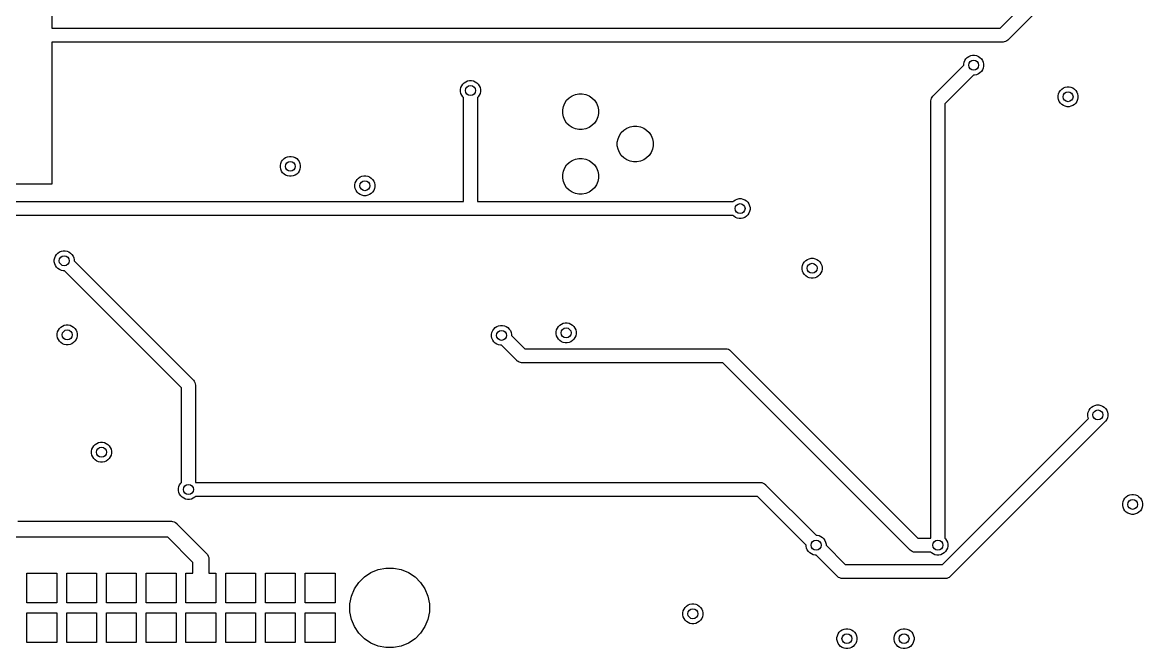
# Model space of a CAD drawing. Extents: x -1.3 to 94.4, y -81.8 to 12.8.
# Drawn here: x 38 to 94.4, y -81.8 to -50.3 of the extents above; entities that cross this region are included whole.
import ezdxf

# ---------------------------------------------------------------- set-up
doc = ezdxf.new("R2010")
doc.units = 0
doc.layers.add('BLACK', color=7, linetype='CONTINUOUS')

msp = doc.modelspace()

# ---------------------------------------------------------------- linework, layer by layer
at = {"layer": 'BLACK', "linetype": 'CONTINUOUS'}
for p, q in [((39.5, -43.4), (39.5, -50.55)), ((87.205, -50.55), (88.9, -48.855)), ((89.4853, -49.2596), (87.6097, -51.1353)), ((39.5, -50.55), (87.205, -50.55)), ((87.3328, -51.25), (39.5, -51.25)), ((39.5, -51.25), (39.5, -58.4)), ((87.35, -51.2517), (87.3328, -51.25)), ((87.3672, -51.25), (87.35, -51.2517)), ((87.4186, -51.2449), (87.3672, -51.25)), ((87.3672, -51.25), (87.3672, -51.25)), ((87.4846, -51.2249), (87.4186, -51.2449)), ((87.5454, -51.1924), (87.4846, -51.2249)), ((87.5987, -51.1487), (87.5454, -51.1924)), ((87.6097, -51.1353), (87.5987, -51.1487)), ((85.375, -52.3633), (85.3942, -52.2667)), ((85.375, -52.4175), (85.375, -52.3633)), ((85.3942, -52.2667), (85.4319, -52.1757)), ((85.4319, -52.1757), (85.4866, -52.0938)), ((85.4866, -52.0938), (85.5563, -52.0241)), ((85.5563, -52.0241), (85.6382, -51.9694)), ((85.6382, -51.9694), (85.7291, -51.9317)), ((85.7291, -51.9317), (85.8257, -51.9125)), ((85.8257, -51.9125), (85.9242, -51.9125)), ((85.9242, -51.9125), (86.0208, -51.9317)), ((86.0208, -51.9317), (86.1118, -51.9694)), ((86.1118, -51.9694), (86.1937, -52.0241)), ((86.1937, -52.0241), (86.2634, -52.0938)), ((86.2634, -52.0938), (86.3181, -52.1757)), ((86.3181, -52.1757), (86.3558, -52.2667)), ((86.3558, -52.2667), (86.375, -52.3633)), ((86.375, -52.3633), (86.375, -52.4618)), ((83.8397, -53.9529), (85.375, -52.4175)), ((85.87, -52.9125), (84.425, -54.3575)), ((85.9242, -52.9125), (85.87, -52.9125)), ((86.0208, -52.8933), (85.9242, -52.9125)), ((86.1118, -52.8556), (86.0208, -52.8933)), ((86.1937, -52.8009), (86.1118, -52.8556)), ((86.2634, -52.7312), (86.1937, -52.8009)), ((86.3181, -52.6493), (86.2634, -52.7312)), ((86.3558, -52.5584), (86.3181, -52.6493)), ((86.375, -52.4618), (86.3558, -52.5584)), ((60.0824, -53.5423), (60.1201, -53.4513)), ((60.1201, -53.4513), (60.1748, -53.3694)), ((60.1748, -53.3694), (60.2444, -53.2998)), ((60.2444, -53.2998), (60.3263, -53.2451)), ((60.3263, -53.2451), (60.4173, -53.2074)), ((60.4173, -53.2074), (60.5139, -53.1882)), ((60.5139, -53.1882), (60.6124, -53.1882)), ((60.6124, -53.1882), (60.709, -53.2074)), ((60.709, -53.2074), (60.8, -53.2451)), ((60.8, -53.2451), (60.8819, -53.2998)), ((60.8819, -53.2998), (60.9515, -53.3694)), ((60.9515, -53.3694), (61.0063, -53.4513)), ((61.0063, -53.4513), (61.044, -53.5423)), ((90.3882, -53.5569), (90.4792, -53.5192)), ((90.4792, -53.5192), (90.5758, -53.5)), ((90.5758, -53.5), (90.6742, -53.5)), ((90.6742, -53.5), (90.7708, -53.5192)), ((90.7708, -53.5192), (90.8618, -53.5569)), ((60.0632, -53.6389), (60.0824, -53.5423)), ((60.0632, -53.7374), (60.0632, -53.6389)), ((60.0824, -53.834), (60.0632, -53.7374)), ((60.1201, -53.925), (60.0824, -53.834)), ((60.1748, -54.0069), (60.1201, -53.925)), ((60.2132, -54.0453), (60.1748, -54.0069)), ((60.2132, -59.275), (60.2132, -54.0453)), ((60.9515, -54.0069), (60.9132, -54.0453)), ((60.9132, -54.0453), (60.9132, -59.275)), ((61.0063, -53.925), (60.9515, -54.0069)), ((61.044, -53.834), (61.0063, -53.925)), ((61.044, -53.5423), (61.0632, -53.6389)), ((61.0632, -53.7374), (61.044, -53.834)), ((61.0632, -53.6389), (61.0632, -53.7374)), ((65.4009, -54.1763), (65.5263, -54.0509)), ((65.5263, -54.0509), (65.6737, -53.9524)), ((65.6737, -53.9524), (65.8375, -53.8846)), ((65.8375, -53.8846), (66.0114, -53.85)), ((66.0114, -53.85), (66.1886, -53.85)), ((66.1886, -53.85), (66.3625, -53.8846)), ((66.3625, -53.8846), (66.5263, -53.9524)), ((66.5263, -53.9524), (66.6737, -54.0509)), ((66.6737, -54.0509), (66.7991, -54.1763)), ((83.7301, -54.1439), (83.7501, -54.0779)), ((83.7501, -54.0779), (83.7806, -54.0208)), ((83.7806, -54.0208), (83.7826, -54.0171)), ((83.7826, -54.0171), (83.8263, -53.9638)), ((83.8263, -53.9638), (83.8397, -53.9529)), ((90.125, -53.9508), (90.1442, -53.8542)), ((90.125, -54.0492), (90.125, -53.9508)), ((90.1442, -54.1458), (90.125, -54.0492)), ((90.1442, -53.8542), (90.1819, -53.7632)), ((90.1819, -53.7632), (90.2366, -53.6813)), ((90.2366, -53.6813), (90.3063, -53.6116)), ((90.3063, -53.6116), (90.3882, -53.5569)), ((90.8618, -53.5569), (90.9437, -53.6116)), ((90.9437, -53.6116), (91.0134, -53.6813)), ((91.0134, -53.6813), (91.0681, -53.7632)), ((91.0681, -53.7632), (91.1058, -53.8542)), ((91.1058, -53.8542), (91.125, -53.9508)), ((91.125, -54.0492), (91.1058, -54.1458)), ((91.125, -53.9508), (91.125, -54.0492)), ((65.2, -54.6614), (65.2346, -54.4875)), ((65.2, -54.8386), (65.2, -54.6614)), ((65.2346, -54.4875), (65.3024, -54.3237)), ((65.3024, -54.3237), (65.4009, -54.1763)), ((66.7991, -54.1763), (66.8976, -54.3237)), ((66.8976, -54.3237), (66.9654, -54.4875)), ((66.9654, -54.4875), (67, -54.6614)), ((67, -54.6614), (67, -54.8386)), ((83.7233, -54.2125), (83.7301, -54.1439)), ((83.725, -54.2297), (83.7233, -54.2125)), ((83.725, -76.1929), (83.725, -54.2297)), ((84.425, -54.3575), (84.425, -76.1929)), ((90.1819, -54.2368), (90.1442, -54.1458)), ((90.2366, -54.3187), (90.1819, -54.2368)), ((90.3063, -54.3884), (90.2366, -54.3187)), ((90.3882, -54.4431), (90.3063, -54.3884)), ((90.4792, -54.4808), (90.3882, -54.4431)), ((90.5758, -54.5), (90.4792, -54.4808)), ((90.6742, -54.5), (90.5758, -54.5)), ((90.7708, -54.4808), (90.6742, -54.5)), ((90.8618, -54.4431), (90.7708, -54.4808)), ((90.9437, -54.3884), (90.8618, -54.4431)), ((91.0134, -54.3187), (90.9437, -54.3884)), ((91.0681, -54.2368), (91.0134, -54.3187)), ((91.1058, -54.1458), (91.0681, -54.2368)), ((65.2346, -55.0125), (65.2, -54.8386)), ((65.3024, -55.1763), (65.2346, -55.0125)), ((65.4009, -55.3237), (65.3024, -55.1763)), ((66.8976, -55.1763), (66.7991, -55.3237)), ((66.9654, -55.0125), (66.8976, -55.1763)), ((67, -54.8386), (66.9654, -55.0125)), ((65.5263, -55.4491), (65.4009, -55.3237)), ((65.6737, -55.5476), (65.5263, -55.4491)), ((65.8375, -55.6154), (65.6737, -55.5476)), ((66.0114, -55.65), (65.8375, -55.6154)), ((66.1886, -55.65), (66.0114, -55.65)), ((66.3625, -55.6154), (66.1886, -55.65)), ((66.5263, -55.5476), (66.3625, -55.6154)), ((66.6737, -55.4491), (66.5263, -55.5476)), ((66.7991, -55.3237), (66.6737, -55.4491)), ((68.1509, -55.8013), (68.2763, -55.6759)), ((68.2763, -55.6759), (68.4237, -55.5774)), ((68.4237, -55.5774), (68.5875, -55.5096)), ((68.5875, -55.5096), (68.7614, -55.475)), ((68.7614, -55.475), (68.9386, -55.475)), ((68.9386, -55.475), (69.1125, -55.5096)), ((69.1125, -55.5096), (69.2763, -55.5774)), ((69.2763, -55.5774), (69.4237, -55.6759)), ((69.4237, -55.6759), (69.5491, -55.8013)), ((67.95, -56.2864), (67.9846, -56.1125)), ((67.95, -56.4636), (67.95, -56.2864)), ((67.9846, -56.1125), (68.0524, -55.9487)), ((68.0524, -55.9487), (68.1509, -55.8013)), ((69.5491, -55.8013), (69.6476, -55.9487)), ((69.6476, -55.9487), (69.7154, -56.1125)), ((69.7154, -56.1125), (69.75, -56.2864)), ((69.75, -56.2864), (69.75, -56.4636)), ((67.9846, -56.6375), (67.95, -56.4636)), ((68.0524, -56.8013), (67.9846, -56.6375)), ((68.1509, -56.9487), (68.0524, -56.8013)), ((69.6476, -56.8013), (69.5491, -56.9487)), ((69.7154, -56.6375), (69.6476, -56.8013)), ((69.75, -56.4636), (69.7154, -56.6375)), ((51, -57.4508), (51.0192, -57.3542)), ((51, -57.5492), (51, -57.4508)), ((51.0192, -57.3542), (51.0569, -57.2632)), ((51.0569, -57.2632), (51.1116, -57.1813)), ((51.1116, -57.1813), (51.1813, -57.1116)), ((51.1813, -57.1116), (51.2632, -57.0569)), ((51.2632, -57.0569), (51.3542, -57.0192)), ((51.3542, -57.0192), (51.4508, -57)), ((51.4508, -57), (51.5492, -57)), ((51.5492, -57), (51.6458, -57.0192)), ((51.6458, -57.0192), (51.7368, -57.0569)), ((51.7368, -57.0569), (51.8187, -57.1116)), ((51.8187, -57.1116), (51.8884, -57.1813)), ((51.8884, -57.1813), (51.9431, -57.2632)), ((51.9431, -57.2632), (51.9808, -57.3542)), ((51.9808, -57.3542), (52, -57.4508)), ((52, -57.4508), (52, -57.5492)), ((65.3024, -57.5737), (65.4009, -57.4263)), ((65.4009, -57.4263), (65.5263, -57.3009)), ((65.5263, -57.3009), (65.6737, -57.2024)), ((65.6737, -57.2024), (65.8375, -57.1346)), ((65.8375, -57.1346), (66.0114, -57.1)), ((66.0114, -57.1), (66.1886, -57.1)), ((66.1886, -57.1), (66.3625, -57.1346)), ((66.3625, -57.1346), (66.5263, -57.2024)), ((66.5263, -57.2024), (66.6737, -57.3009)), ((66.6737, -57.3009), (66.7991, -57.4263)), ((66.7991, -57.4263), (66.8976, -57.5737)), ((68.2763, -57.0741), (68.1509, -56.9487)), ((68.4237, -57.1726), (68.2763, -57.0741)), ((68.5875, -57.2404), (68.4237, -57.1726)), ((68.7614, -57.275), (68.5875, -57.2404)), ((68.9386, -57.275), (68.7614, -57.275)), ((69.1125, -57.2404), (68.9386, -57.275)), ((69.2763, -57.1726), (69.1125, -57.2404)), ((69.4237, -57.0741), (69.2763, -57.1726)), ((69.5491, -56.9487), (69.4237, -57.0741)), ((51.0192, -57.6458), (51, -57.5492)), ((51.0569, -57.7368), (51.0192, -57.6458)), ((51.1116, -57.8187), (51.0569, -57.7368)), ((51.1813, -57.8884), (51.1116, -57.8187)), ((51.2632, -57.9431), (51.1813, -57.8884)), ((51.3542, -57.9808), (51.2632, -57.9431)), ((51.4508, -58), (51.3542, -57.9808)), ((51.5492, -58), (51.4508, -58)), ((51.6458, -57.9808), (51.5492, -58)), ((51.7368, -57.9431), (51.6458, -57.9808)), ((51.8187, -57.8884), (51.7368, -57.9431)), ((51.8884, -57.8187), (51.8187, -57.8884)), ((51.9431, -57.7368), (51.8884, -57.8187)), ((51.9808, -57.6458), (51.9431, -57.7368)), ((52, -57.5492), (51.9808, -57.6458)), ((54.9313, -58.0866), (55.0132, -58.0319)), ((55.0132, -58.0319), (55.1042, -57.9942)), ((55.1042, -57.9942), (55.2008, -57.975)), ((55.2008, -57.975), (55.2992, -57.975)), ((55.2992, -57.975), (55.3958, -57.9942)), ((55.3958, -57.9942), (55.4868, -58.0319)), ((55.4868, -58.0319), (55.5687, -58.0866)), ((65.2, -57.9114), (65.2346, -57.7375)), ((65.2, -58.0886), (65.2, -57.9114)), ((65.2346, -57.7375), (65.3024, -57.5737)), ((66.8976, -57.5737), (66.9654, -57.7375)), ((66.9654, -57.7375), (67, -57.9114)), ((67, -57.9114), (67, -58.0886)), ((39.5, -58.4), (29.95, -58.4)), ((54.75, -58.4258), (54.7692, -58.3292)), ((54.75, -58.5242), (54.75, -58.4258)), ((54.7692, -58.6208), (54.75, -58.5242)), ((54.7692, -58.3292), (54.8069, -58.2382)), ((54.8069, -58.2382), (54.8616, -58.1563)), ((54.8616, -58.1563), (54.9313, -58.0866)), ((55.5687, -58.0866), (55.6384, -58.1563)), ((55.6384, -58.1563), (55.6931, -58.2382)), ((55.6931, -58.2382), (55.7308, -58.3292)), ((55.7308, -58.3292), (55.75, -58.4258)), ((55.75, -58.5242), (55.7308, -58.6208)), ((55.75, -58.4258), (55.75, -58.5242)), ((65.2346, -58.2625), (65.2, -58.0886)), ((65.3024, -58.4263), (65.2346, -58.2625)), ((65.4009, -58.5737), (65.3024, -58.4263)), ((65.5263, -58.6991), (65.4009, -58.5737)), ((66.7991, -58.5737), (66.6737, -58.6991)), ((66.8976, -58.4263), (66.7991, -58.5737)), ((66.9654, -58.2625), (66.8976, -58.4263)), ((67, -58.0886), (66.9654, -58.2625)), ((54.8069, -58.7118), (54.7692, -58.6208)), ((54.8616, -58.7937), (54.8069, -58.7118)), ((54.9313, -58.8634), (54.8616, -58.7937)), ((55.0132, -58.9181), (54.9313, -58.8634)), ((55.1042, -58.9558), (55.0132, -58.9181)), ((55.2008, -58.975), (55.1042, -58.9558)), ((55.2992, -58.975), (55.2008, -58.975)), ((55.3958, -58.9558), (55.2992, -58.975)), ((55.4868, -58.9181), (55.3958, -58.9558)), ((55.5687, -58.8634), (55.4868, -58.9181)), ((55.6384, -58.7937), (55.5687, -58.8634)), ((55.6931, -58.7118), (55.6384, -58.7937)), ((55.7308, -58.6208), (55.6931, -58.7118)), ((65.6737, -58.7976), (65.5263, -58.6991)), ((65.8375, -58.8654), (65.6737, -58.7976)), ((66.0114, -58.9), (65.8375, -58.8654)), ((66.1886, -58.9), (66.0114, -58.9)), ((66.3625, -58.8654), (66.1886, -58.9)), ((66.5263, -58.7976), (66.3625, -58.8654)), ((66.6737, -58.6991), (66.5263, -58.7976)), ((73.8882, -59.1819), (73.9792, -59.1442)), ((73.9792, -59.1442), (74.0758, -59.125)), ((74.0758, -59.125), (74.1742, -59.125)), ((74.1742, -59.125), (74.2708, -59.1442)), ((74.2708, -59.1442), (74.3618, -59.1819)), ((33.1071, -59.275), (60.2132, -59.275)), ((60.9132, -59.275), (73.7679, -59.275)), ((73.7679, -59.275), (73.8063, -59.2366)), ((73.8063, -59.2366), (73.8882, -59.1819)), ((74.3618, -59.1819), (74.4437, -59.2366)), ((74.4437, -59.2366), (74.5134, -59.3063)), ((74.5134, -59.3063), (74.5681, -59.3882)), ((74.5681, -59.3882), (74.6058, -59.4792)), ((74.6058, -59.4792), (74.625, -59.5758)), ((74.625, -59.6742), (74.6058, -59.7708)), ((74.625, -59.5758), (74.625, -59.6742)), ((60.546, -59.975), (33.1071, -59.975)), ((60.5632, -59.9767), (60.546, -59.975)), ((60.5804, -59.975), (60.5632, -59.9767)), ((73.7679, -59.975), (60.5804, -59.975)), ((73.8063, -60.0134), (73.7679, -59.975)), ((73.8882, -60.0681), (73.8063, -60.0134)), ((73.9792, -60.1058), (73.8882, -60.0681)), ((74.0758, -60.125), (73.9792, -60.1058)), ((74.1742, -60.125), (74.0758, -60.125)), ((74.2708, -60.1058), (74.1742, -60.125)), ((74.3618, -60.0681), (74.2708, -60.1058)), ((74.4437, -60.0134), (74.3618, -60.0681)), ((74.5134, -59.9437), (74.4437, -60.0134)), ((74.5681, -59.8618), (74.5134, -59.9437)), ((74.6058, -59.7708), (74.5681, -59.8618)), ((39.6819, -62.0132), (39.7366, -61.9313)), ((39.7366, -61.9313), (39.8063, -61.8616)), ((39.8063, -61.8616), (39.8882, -61.8069)), ((39.8882, -61.8069), (39.9792, -61.7692)), ((39.9792, -61.7692), (40.0758, -61.75)), ((40.0758, -61.75), (40.1742, -61.75)), ((40.1742, -61.75), (40.2708, -61.7692)), ((40.2708, -61.7692), (40.3618, -61.8069)), ((40.3618, -61.8069), (40.4437, -61.8616)), ((40.4437, -61.8616), (40.5134, -61.9313)), ((40.5134, -61.9313), (40.5681, -62.0132)), ((39.625, -62.2008), (39.6442, -62.1042)), ((39.625, -62.2992), (39.625, -62.2008)), ((39.6442, -62.3958), (39.625, -62.2992)), ((39.6442, -62.1042), (39.6819, -62.0132)), ((39.6819, -62.4868), (39.6442, -62.3958)), ((39.7366, -62.5687), (39.6819, -62.4868)), ((40.5681, -62.0132), (40.6058, -62.1042)), ((40.6058, -62.1042), (40.625, -62.2008)), ((40.625, -62.2008), (40.625, -62.255)), ((40.625, -62.255), (46.6103, -68.2404)), ((77.25, -62.5758), (77.2692, -62.4792)), ((77.2692, -62.4792), (77.3069, -62.3882)), ((77.3069, -62.3882), (77.3616, -62.3063)), ((77.3616, -62.3063), (77.4313, -62.2366)), ((77.4313, -62.2366), (77.5132, -62.1819)), ((77.5132, -62.1819), (77.6042, -62.1442)), ((77.6042, -62.1442), (77.7008, -62.125)), ((77.7008, -62.125), (77.7992, -62.125)), ((77.7992, -62.125), (77.8958, -62.1442)), ((77.8958, -62.1442), (77.9868, -62.1819)), ((77.9868, -62.1819), (78.0687, -62.2366)), ((78.0687, -62.2366), (78.1384, -62.3063)), ((78.1384, -62.3063), (78.1931, -62.3882)), ((78.1931, -62.3882), (78.2308, -62.4792)), ((78.2308, -62.4792), (78.25, -62.5758)), ((39.8063, -62.6384), (39.7366, -62.5687)), ((39.8882, -62.6931), (39.8063, -62.6384)), ((39.9792, -62.7308), (39.8882, -62.6931)), ((40.0758, -62.75), (39.9792, -62.7308)), ((40.13, -62.75), (40.0758, -62.75)), ((46.025, -68.645), (40.13, -62.75)), ((77.25, -62.6742), (77.25, -62.5758)), ((77.2692, -62.7708), (77.25, -62.6742)), ((77.3069, -62.8618), (77.2692, -62.7708)), ((77.3616, -62.9437), (77.3069, -62.8618)), ((77.4313, -63.0134), (77.3616, -62.9437)), ((77.5132, -63.0681), (77.4313, -63.0134)), ((77.6042, -63.1058), (77.5132, -63.0681)), ((77.7008, -63.125), (77.6042, -63.1058)), ((77.8958, -63.1058), (77.7992, -63.125)), ((77.9868, -63.0681), (77.8958, -63.1058)), ((78.0687, -63.0134), (77.9868, -63.0681)), ((78.1384, -62.9437), (78.0687, -63.0134)), ((78.1931, -62.8618), (78.1384, -62.9437)), ((78.2308, -62.7708), (78.1931, -62.8618)), ((78.25, -62.6742), (78.2308, -62.7708)), ((78.25, -62.5758), (78.25, -62.6742)), ((77.7992, -63.125), (77.7008, -63.125)), ((39.775, -65.9258), (39.7942, -65.8292)), ((39.775, -66.0242), (39.775, -65.9258)), ((39.7942, -65.8292), (39.8319, -65.7382)), ((39.8319, -65.7382), (39.8866, -65.6563)), ((39.8866, -65.6563), (39.9563, -65.5866)), ((39.9563, -65.5866), (40.0382, -65.5319)), ((40.0382, -65.5319), (40.1292, -65.4942)), ((40.1292, -65.4942), (40.2258, -65.475)), ((40.2258, -65.475), (40.3242, -65.475)), ((40.3242, -65.475), (40.4208, -65.4942)), ((40.4208, -65.4942), (40.5118, -65.5319)), ((40.5118, -65.5319), (40.5937, -65.5866)), ((40.5937, -65.5866), (40.6634, -65.6563)), ((40.6634, -65.6563), (40.7181, -65.7382)), ((40.7181, -65.7382), (40.7558, -65.8292)), ((40.7558, -65.8292), (40.775, -65.9258)), ((40.775, -65.9258), (40.775, -66.0242)), ((61.625, -65.9508), (61.6442, -65.8542)), ((61.6442, -65.8542), (61.6819, -65.7632)), ((61.6819, -65.7632), (61.7366, -65.6813)), ((61.7366, -65.6813), (61.8063, -65.6116)), ((61.8063, -65.6116), (61.8882, -65.5569)), ((61.8882, -65.5569), (61.9792, -65.5192)), ((61.9792, -65.5192), (62.0758, -65.5)), ((62.0758, -65.5), (62.1742, -65.5)), ((62.1742, -65.5), (62.2708, -65.5192)), ((62.2708, -65.5192), (62.3618, -65.5569)), ((62.3618, -65.5569), (62.4437, -65.6116)), ((62.4437, -65.6116), (62.5134, -65.6813)), ((62.5134, -65.6813), (62.5681, -65.7632)), ((62.5681, -65.7632), (62.6058, -65.8542)), ((62.6058, -65.8542), (62.625, -65.9508)), ((64.875, -65.8258), (64.8942, -65.7292)), ((64.875, -65.9242), (64.875, -65.8258)), ((64.8942, -66.0208), (64.875, -65.9242)), ((64.8942, -65.7292), (64.9319, -65.6382)), ((64.9319, -65.6382), (64.9866, -65.5563)), ((64.9866, -65.5563), (65.0563, -65.4866)), ((65.0563, -65.4866), (65.1382, -65.4319)), ((65.1382, -65.4319), (65.2292, -65.3942)), ((65.2292, -65.3942), (65.3258, -65.375)), ((65.3258, -65.375), (65.4242, -65.375)), ((65.4242, -65.375), (65.5208, -65.3942)), ((65.5208, -65.3942), (65.6118, -65.4319)), ((65.6118, -65.4319), (65.6937, -65.4866)), ((65.6937, -65.4866), (65.7634, -65.5563)), ((65.7634, -65.5563), (65.8181, -65.6382)), ((65.8181, -65.6382), (65.8558, -65.7292)), ((65.8558, -65.7292), (65.875, -65.8258)), ((65.875, -65.9242), (65.8558, -66.0208)), ((65.875, -65.8258), (65.875, -65.9242)), ((39.7942, -66.1208), (39.775, -66.0242)), ((39.8319, -66.2118), (39.7942, -66.1208)), ((39.8866, -66.2937), (39.8319, -66.2118)), ((39.9563, -66.3634), (39.8866, -66.2937)), ((40.0382, -66.4181), (39.9563, -66.3634)), ((40.1292, -66.4558), (40.0382, -66.4181)), ((40.2258, -66.475), (40.1292, -66.4558)), ((40.3242, -66.475), (40.2258, -66.475)), ((40.4208, -66.4558), (40.3242, -66.475)), ((40.5118, -66.4181), (40.4208, -66.4558)), ((40.5937, -66.3634), (40.5118, -66.4181)), ((40.6634, -66.2937), (40.5937, -66.3634)), ((40.7181, -66.2118), (40.6634, -66.2937)), ((40.7558, -66.1208), (40.7181, -66.2118)), ((40.775, -66.0242), (40.7558, -66.1208)), ((61.625, -66.0492), (61.625, -65.9508)), ((61.6442, -66.1458), (61.625, -66.0492)), ((61.6819, -66.2368), (61.6442, -66.1458)), ((61.7366, -66.3187), (61.6819, -66.2368)), ((61.8063, -66.3884), (61.7366, -66.3187)), ((61.8882, -66.4431), (61.8063, -66.3884)), ((61.9792, -66.4808), (61.8882, -66.4431)), ((62.0758, -66.5), (61.9792, -66.4808)), ((62.625, -65.9508), (62.625, -66.005)), ((62.625, -66.005), (63.295, -66.675)), ((64.9319, -66.1118), (64.8942, -66.0208)), ((64.9866, -66.1937), (64.9319, -66.1118)), ((65.0563, -66.2634), (64.9866, -66.1937)), ((65.1382, -66.3181), (65.0563, -66.2634)), ((65.2292, -66.3558), (65.1382, -66.3181)), ((65.3258, -66.375), (65.2292, -66.3558)), ((65.4242, -66.375), (65.3258, -66.375)), ((65.5208, -66.3558), (65.4242, -66.375)), ((65.6118, -66.3181), (65.5208, -66.3558)), ((65.6937, -66.2634), (65.6118, -66.3181)), ((65.7634, -66.1937), (65.6937, -66.2634)), ((65.8181, -66.1118), (65.7634, -66.1937)), ((65.8558, -66.0208), (65.8181, -66.1118)), ((62.13, -66.5), (62.0758, -66.5)), ((62.8904, -67.2603), (62.13, -66.5)), ((63.295, -66.675), (73.3828, -66.675)), ((73.3828, -66.675), (73.4, -66.6733)), ((73.4, -66.6733), (73.4172, -66.675)), ((73.4172, -66.675), (73.4172, -66.675)), ((73.4172, -66.675), (73.4686, -66.6801)), ((73.4686, -66.6801), (73.5346, -66.7001)), ((73.5346, -66.7001), (73.5954, -66.7326)), ((73.5954, -66.7326), (73.6487, -66.7763)), ((73.6487, -66.7763), (73.6597, -66.7897)), ((73.6597, -66.7897), (83.07, -76.2)), ((62.9013, -67.2737), (62.8904, -67.2603)), ((62.9546, -67.3174), (62.9013, -67.2737)), ((63.0154, -67.3499), (62.9546, -67.3174)), ((63.0814, -67.3699), (63.0154, -67.3499)), ((63.1328, -67.375), (63.0814, -67.3699)), ((63.15, -67.3767), (63.1328, -67.375)), ((63.1328, -67.375), (63.1328, -67.375)), ((63.1672, -67.375), (63.15, -67.3767)), ((73.255, -67.375), (63.1672, -67.375)), ((82.6654, -76.7853), (73.255, -67.375)), ((46.025, -73.3929), (46.025, -68.645)), ((46.6103, -68.2404), (46.6237, -68.2513)), ((46.6237, -68.2513), (46.6674, -68.3046)), ((46.6674, -68.3046), (46.6999, -68.3654)), ((46.6999, -68.3654), (46.7199, -68.4314)), ((46.7199, -68.4314), (46.7267, -68.5)), ((46.7267, -68.5), (46.725, -68.5172)), ((46.725, -68.5172), (46.725, -73.3929)), ((91.625, -69.9508), (91.6442, -69.8542)), ((91.6442, -69.8542), (91.6819, -69.7632)), ((91.6819, -69.7632), (91.7366, -69.6813)), ((91.7366, -69.6813), (91.8063, -69.6116)), ((91.8063, -69.6116), (91.8882, -69.5569)), ((91.8882, -69.5569), (91.9792, -69.5192)), ((91.9792, -69.5192), (92.0758, -69.5)), ((92.0758, -69.5), (92.1742, -69.5)), ((92.1742, -69.5), (92.2708, -69.5192)), ((92.2708, -69.5192), (92.3618, -69.5569)), ((92.3618, -69.5569), (92.4437, -69.6116)), ((92.4437, -69.6116), (92.5134, -69.6813)), ((92.5134, -69.6813), (92.5681, -69.7632)), ((92.5681, -69.7632), (92.6058, -69.8542)), ((92.6058, -69.8542), (92.625, -69.9508)), ((84.307, -77.525), (91.6565, -70.1755)), ((91.625, -70.0492), (91.625, -69.9508)), ((91.6442, -70.1458), (91.625, -70.0492)), ((91.6565, -70.1755), (91.6442, -70.1458)), ((92.4019, -70.4163), (92.3737, -70.4507)), ((92.4437, -70.3884), (92.4019, -70.4163)), ((92.5134, -70.3187), (92.4437, -70.3884)), ((92.5681, -70.2368), (92.5134, -70.3187)), ((92.6058, -70.1458), (92.5681, -70.2368)), ((92.625, -70.0492), (92.6058, -70.1458)), ((92.625, -69.9508), (92.625, -70.0492)), ((92.3603, -70.4617), (84.7117, -78.1103)), ((92.3737, -70.4507), (92.3603, -70.4617)), ((41.5569, -71.6382), (41.6116, -71.5563)), ((41.6116, -71.5563), (41.6813, -71.4866)), ((41.6813, -71.4866), (41.7632, -71.4319)), ((41.7632, -71.4319), (41.8542, -71.3942)), ((41.8542, -71.3942), (41.9508, -71.375)), ((41.9508, -71.375), (42.0492, -71.375)), ((42.0492, -71.375), (42.1458, -71.3942)), ((42.1458, -71.3942), (42.2368, -71.4319)), ((42.2368, -71.4319), (42.3187, -71.4866)), ((42.3187, -71.4866), (42.3884, -71.5563)), ((42.3884, -71.5563), (42.4431, -71.6382)), ((41.5, -71.8258), (41.5192, -71.7292)), ((41.5, -71.9242), (41.5, -71.8258)), ((41.5192, -72.0208), (41.5, -71.9242)), ((41.5192, -71.7292), (41.5569, -71.6382)), ((41.5569, -72.1118), (41.5192, -72.0208)), ((41.6116, -72.1937), (41.5569, -72.1118)), ((42.4431, -72.1118), (42.3884, -72.1937)), ((42.4431, -71.6382), (42.4808, -71.7292)), ((42.4808, -72.0208), (42.4431, -72.1118)), ((42.4808, -71.7292), (42.5, -71.8258)), ((42.5, -71.9242), (42.4808, -72.0208)), ((42.5, -71.8258), (42.5, -71.9242)), ((41.6813, -72.2634), (41.6116, -72.1937)), ((41.7632, -72.3181), (41.6813, -72.2634)), ((41.8542, -72.3558), (41.7632, -72.3181)), ((41.9508, -72.375), (41.8542, -72.3558)), ((42.0492, -72.375), (41.9508, -72.375)), ((42.1458, -72.3558), (42.0492, -72.375)), ((42.2368, -72.3181), (42.1458, -72.3558)), ((42.3187, -72.2634), (42.2368, -72.3181)), ((42.3884, -72.1937), (42.3187, -72.2634)), ((45.875, -73.7008), (45.8942, -73.6042)), ((45.875, -73.7992), (45.875, -73.7008)), ((45.8942, -73.8958), (45.875, -73.7992)), ((45.8942, -73.6042), (45.9319, -73.5132)), ((45.9319, -73.5132), (45.9866, -73.4313)), ((45.9866, -73.4313), (46.025, -73.3929)), ((46.725, -73.3929), (46.7321, -73.4)), ((46.7321, -73.4), (75.1328, -73.4)), ((75.1328, -73.4), (75.15, -73.3983)), ((75.15, -73.3983), (75.1672, -73.4)), ((75.1672, -73.4), (75.1672, -73.4)), ((75.1672, -73.4), (75.2186, -73.4051)), ((75.2186, -73.4051), (75.2846, -73.4251)), ((75.2846, -73.4251), (75.3454, -73.4576)), ((75.3454, -73.4576), (75.3987, -73.5013)), ((75.3987, -73.5013), (75.4097, -73.5147)), ((75.4097, -73.5147), (77.945, -76.05)), ((45.9319, -73.9868), (45.8942, -73.8958)), ((45.9866, -74.0687), (45.9319, -73.9868)), ((46.0563, -74.1384), (45.9866, -74.0687)), ((46.1382, -74.1931), (46.0563, -74.1384)), ((46.2292, -74.2308), (46.1382, -74.1931)), ((46.3258, -74.25), (46.2292, -74.2308)), ((46.4242, -74.25), (46.3258, -74.25)), ((46.5208, -74.2308), (46.4242, -74.25)), ((46.6118, -74.1931), (46.5208, -74.2308)), ((46.6937, -74.1384), (46.6118, -74.1931)), ((46.7321, -74.1), (46.6937, -74.1384)), ((75.005, -74.1), (46.7321, -74.1)), ((77.45, -76.545), (75.005, -74.1)), ((93.375, -74.4508), (93.3942, -74.3542)), ((93.3942, -74.3542), (93.4319, -74.2632)), ((93.4319, -74.2632), (93.4866, -74.1813)), ((93.4866, -74.1813), (93.5563, -74.1116)), ((93.5563, -74.1116), (93.6382, -74.0569)), ((93.6382, -74.0569), (93.7292, -74.0192)), ((93.7292, -74.0192), (93.8258, -74)), ((93.8258, -74), (93.9242, -74)), ((93.9242, -74), (94.0208, -74.0192)), ((94.0208, -74.0192), (94.1118, -74.0569)), ((94.1118, -74.0569), (94.1937, -74.1116)), ((94.1937, -74.1116), (94.2634, -74.1813)), ((94.2634, -74.1813), (94.3181, -74.2632)), ((94.3181, -74.2632), (94.3558, -74.3542)), ((94.3558, -74.3542), (94.375, -74.4508)), ((93.375, -74.5492), (93.375, -74.4508)), ((93.3942, -74.6458), (93.375, -74.5492)), ((93.4319, -74.7368), (93.3942, -74.6458)), ((93.4866, -74.8187), (93.4319, -74.7368)), ((93.5563, -74.8884), (93.4866, -74.8187)), ((93.6382, -74.9431), (93.5563, -74.8884)), ((93.7292, -74.9808), (93.6382, -74.9431)), ((94.1118, -74.9431), (94.0208, -74.9808)), ((94.1937, -74.8884), (94.1118, -74.9431)), ((94.2634, -74.8187), (94.1937, -74.8884)), ((94.3181, -74.7368), (94.2634, -74.8187)), ((94.3558, -74.6458), (94.3181, -74.7368)), ((94.375, -74.5492), (94.3558, -74.6458)), ((94.375, -74.4508), (94.375, -74.5492)), ((37.7907, -75.35), (45.4804, -75.35)), ((45.4804, -75.35), (45.5, -75.3481)), ((45.5, -75.3481), (45.5196, -75.35)), ((45.5196, -75.35), (45.5196, -75.35)), ((45.5196, -75.35), (45.5784, -75.3558)), ((45.5784, -75.3558), (45.6538, -75.3787)), ((45.6538, -75.3787), (45.7233, -75.4158)), ((45.7233, -75.4158), (45.7842, -75.4658)), ((45.7842, -75.4658), (45.7967, -75.4811)), ((45.7967, -75.4811), (47.2689, -76.9533)), ((93.8258, -75), (93.7292, -74.9808)), ((93.9242, -75), (93.8258, -75)), ((94.0208, -74.9808), (93.9242, -75)), ((77.945, -76.05), (77.9992, -76.05)), ((77.9992, -76.05), (78.0958, -76.0692)), ((78.0958, -76.0692), (78.1868, -76.1069)), ((45.3343, -76.15), (37.6446, -76.15)), ((46.6, -77.4157), (45.3343, -76.15)), ((77.45, -76.5992), (77.45, -76.545)), ((77.4692, -76.6958), (77.45, -76.5992)), ((78.1868, -76.1069), (78.2687, -76.1616)), ((78.2687, -76.1616), (78.3384, -76.2313)), ((78.3384, -76.2313), (78.3931, -76.3132)), ((78.3931, -76.3132), (78.4308, -76.4042)), ((78.4308, -76.4042), (78.45, -76.5008)), ((78.45, -76.5008), (78.45, -76.555)), ((78.45, -76.555), (79.42, -77.525)), ((83.07, -76.2), (83.7179, -76.2)), ((83.7179, -76.2), (83.725, -76.1929)), ((84.425, -76.1929), (84.4634, -76.2313)), ((84.4634, -76.2313), (84.5181, -76.3132)), ((84.5181, -76.3132), (84.5558, -76.4042)), ((84.5558, -76.4042), (84.575, -76.5008)), ((84.575, -76.5992), (84.5558, -76.6958)), ((84.575, -76.5008), (84.575, -76.5992)), ((47.2689, -76.9533), (47.2842, -76.9658)), ((47.2842, -76.9658), (47.3342, -77.0267)), ((47.3342, -77.0267), (47.3713, -77.0962)), ((47.3713, -77.0962), (47.3942, -77.1716)), ((47.3942, -77.1716), (47.4, -77.2304)), ((77.5069, -76.7868), (77.4692, -76.6958)), ((77.5616, -76.8687), (77.5069, -76.7868)), ((77.6313, -76.9384), (77.5616, -76.8687)), ((77.7132, -76.9931), (77.6313, -76.9384)), ((77.8042, -77.0308), (77.7132, -76.9931)), ((77.9008, -77.05), (77.8042, -77.0308)), ((77.955, -77.05), (77.9008, -77.05)), ((79.0154, -78.1103), (77.955, -77.05)), ((82.6763, -76.7987), (82.6654, -76.7853)), ((82.7296, -76.8424), (82.6763, -76.7987)), ((82.7904, -76.8749), (82.7296, -76.8424)), ((82.7296, -76.8424), (82.7296, -76.8424)), ((82.8564, -76.8949), (82.7904, -76.8749)), ((82.925, -76.9017), (82.8564, -76.8949)), ((82.9422, -76.9), (82.925, -76.9017)), ((83.7179, -76.9), (82.9422, -76.9)), ((83.7563, -76.9384), (83.7179, -76.9)), ((83.8382, -76.9931), (83.7563, -76.9384)), ((83.9292, -77.0308), (83.8382, -76.9931)), ((84.0258, -77.05), (83.9292, -77.0308)), ((84.1242, -77.05), (84.0258, -77.05)), ((84.2208, -77.0308), (84.1242, -77.05)), ((84.3118, -76.9931), (84.2208, -77.0308)), ((84.3937, -76.9384), (84.3118, -76.9931)), ((84.4634, -76.8687), (84.3937, -76.9384)), ((84.5181, -76.7868), (84.4634, -76.8687)), ((84.5558, -76.6958), (84.5181, -76.7868)), ((46.6, -77.95), (46.6, -77.4157)), ((47.4, -77.2304), (47.4, -77.2304)), ((47.4, -77.2304), (47.4019, -77.25)), ((47.4019, -77.25), (47.4, -77.2696)), ((47.4, -77.2696), (47.4, -77.95)), ((55.9166, -77.7769), (56.303, -77.7)), ((56.303, -77.7), (56.697, -77.7)), ((56.697, -77.7), (57.0834, -77.7769)), ((79.42, -77.525), (84.307, -77.525)), ((38.25, -79.45), (38.25, -77.95)), ((38.25, -77.95), (39.75, -77.95)), ((39.75, -77.95), (39.75, -79.45)), ((40.25, -79.45), (40.25, -77.95)), ((40.25, -77.95), (41.75, -77.95)), ((41.75, -77.95), (41.75, -79.45)), ((42.25, -79.45), (42.25, -77.95)), ((42.25, -77.95), (43.75, -77.95)), ((43.75, -77.95), (43.75, -79.45)), ((44.25, -79.45), (44.25, -77.95)), ((44.25, -77.95), (45.75, -77.95)), ((45.75, -77.95), (45.75, -79.45)), ((46.25, -79.45), (46.25, -77.95)), ((46.25, -77.95), (46.6, -77.95)), ((47.4, -77.95), (47.75, -77.95)), ((47.75, -77.95), (47.75, -79.45)), ((48.25, -79.45), (48.25, -77.95)), ((48.25, -77.95), (49.75, -77.95)), ((49.75, -77.95), (49.75, -79.45)), ((50.25, -79.45), (50.25, -77.95)), ((50.25, -77.95), (51.75, -77.95)), ((51.75, -77.95), (51.75, -79.45)), ((52.25, -79.45), (52.25, -77.95)), ((52.25, -77.95), (53.75, -77.95)), ((53.75, -77.95), (53.75, -79.45)), ((54.9465, -78.4251), (55.2251, -78.1465)), ((55.2251, -78.1465), (55.5526, -77.9276)), ((55.5526, -77.9276), (55.9166, -77.7769)), ((57.0834, -77.7769), (57.4474, -77.9276)), ((57.4474, -77.9276), (57.7749, -78.1465)), ((57.7749, -78.1465), (58.0535, -78.4251)), ((79.0263, -78.1237), (79.0154, -78.1103)), ((79.0796, -78.1674), (79.0263, -78.1237)), ((79.1404, -78.1999), (79.0796, -78.1674)), ((79.2064, -78.2199), (79.1404, -78.1999)), ((79.275, -78.2267), (79.2064, -78.2199)), ((79.2922, -78.225), (79.275, -78.2267)), ((84.4348, -78.225), (79.2922, -78.225)), ((84.452, -78.2267), (84.4348, -78.225)), ((84.4692, -78.225), (84.452, -78.2267)), ((84.5206, -78.2199), (84.4692, -78.225)), ((84.4692, -78.225), (84.4692, -78.225)), ((84.5866, -78.1999), (84.5206, -78.2199)), ((84.6474, -78.1674), (84.5866, -78.1999)), ((84.7007, -78.1237), (84.6474, -78.1674)), ((84.7117, -78.1103), (84.7007, -78.1237)), ((54.5769, -79.1166), (54.7276, -78.7526)), ((54.7276, -78.7526), (54.9465, -78.4251)), ((58.0535, -78.4251), (58.2724, -78.7526)), ((58.2724, -78.7526), (58.4231, -79.1166)), ((39.75, -79.45), (38.25, -79.45)), ((41.75, -79.45), (40.25, -79.45)), ((43.75, -79.45), (42.25, -79.45)), ((45.75, -79.45), (44.25, -79.45)), ((47.75, -79.45), (46.25, -79.45)), ((49.75, -79.45), (48.25, -79.45)), ((51.75, -79.45), (50.25, -79.45)), ((53.75, -79.45), (52.25, -79.45)), ((54.5, -79.503), (54.5769, -79.1166)), ((58.4231, -79.1166), (58.5, -79.503)), ((38.25, -81.45), (38.25, -79.95)), ((38.25, -79.95), (39.75, -79.95)), ((39.75, -79.95), (39.75, -81.45)), ((40.25, -81.45), (40.25, -79.95)), ((40.25, -79.95), (41.75, -79.95)), ((41.75, -79.95), (41.75, -81.45)), ((42.25, -81.45), (42.25, -79.95)), ((42.25, -79.95), (43.75, -79.95)), ((43.75, -79.95), (43.75, -81.45)), ((44.25, -81.45), (44.25, -79.95)), ((44.25, -79.95), (45.75, -79.95)), ((45.75, -79.95), (45.75, -81.45)), ((46.25, -81.45), (46.25, -79.95)), ((46.25, -79.95), (47.75, -79.95)), ((47.75, -79.95), (47.75, -81.45)), ((48.25, -81.45), (48.25, -79.95)), ((48.25, -79.95), (49.75, -79.95)), ((49.75, -79.95), (49.75, -81.45)), ((50.25, -81.45), (50.25, -79.95)), ((50.25, -79.95), (51.75, -79.95)), ((51.75, -79.95), (51.75, -81.45)), ((52.25, -81.45), (52.25, -79.95)), ((52.25, -79.95), (53.75, -79.95)), ((53.75, -79.95), (53.75, -81.45)), ((54.5, -79.897), (54.5, -79.503)), ((54.5769, -80.2834), (54.5, -79.897)), ((58.5, -79.897), (58.4231, -80.2834)), ((58.5, -79.503), (58.5, -79.897)), ((71.25, -79.9508), (71.2692, -79.8542)), ((71.25, -80.0492), (71.25, -79.9508)), ((71.2692, -79.8542), (71.3069, -79.7632)), ((71.3069, -79.7632), (71.3616, -79.6813)), ((71.3616, -79.6813), (71.4313, -79.6116)), ((71.4313, -79.6116), (71.5132, -79.5569)), ((71.5132, -79.5569), (71.6042, -79.5192)), ((71.6042, -79.5192), (71.7008, -79.5)), ((71.7008, -79.5), (71.7992, -79.5)), ((71.7992, -79.5), (71.8958, -79.5192)), ((71.8958, -79.5192), (71.9868, -79.5569)), ((71.9868, -79.5569), (72.0687, -79.6116)), ((72.0687, -79.6116), (72.1384, -79.6813)), ((72.1384, -79.6813), (72.1931, -79.7632)), ((72.1931, -79.7632), (72.2308, -79.8542)), ((72.2308, -79.8542), (72.25, -79.9508)), ((72.25, -79.9508), (72.25, -80.0492)), ((54.7276, -80.6474), (54.5769, -80.2834)), ((58.4231, -80.2834), (58.2724, -80.6474)), ((71.2692, -80.1458), (71.25, -80.0492)), ((71.3069, -80.2368), (71.2692, -80.1458)), ((71.3616, -80.3187), (71.3069, -80.2368)), ((71.4313, -80.3884), (71.3616, -80.3187)), ((71.5132, -80.4431), (71.4313, -80.3884)), ((71.6042, -80.4808), (71.5132, -80.4431)), ((71.7008, -80.5), (71.6042, -80.4808)), ((71.7992, -80.5), (71.7008, -80.5)), ((71.8958, -80.4808), (71.7992, -80.5)), ((71.9868, -80.4431), (71.8958, -80.4808)), ((72.0687, -80.3884), (71.9868, -80.4431)), ((72.1384, -80.3187), (72.0687, -80.3884)), ((72.1931, -80.2368), (72.1384, -80.3187)), ((72.2308, -80.1458), (72.1931, -80.2368)), ((72.25, -80.0492), (72.2308, -80.1458)), ((54.9465, -80.9749), (54.7276, -80.6474)), ((55.2251, -81.2535), (54.9465, -80.9749)), ((58.0535, -80.9749), (57.7749, -81.2535)), ((58.2724, -80.6474), (58.0535, -80.9749)), ((79, -81.2008), (79.0192, -81.1042)), ((79.0192, -81.1042), (79.0569, -81.0132)), ((79.0569, -81.0132), (79.1116, -80.9313)), ((79.1116, -80.9313), (79.1813, -80.8616)), ((79.1813, -80.8616), (79.2632, -80.8069)), ((79.2632, -80.8069), (79.3542, -80.7692)), ((79.3542, -80.7692), (79.4508, -80.75)), ((79.4508, -80.75), (79.5492, -80.75)), ((79.5492, -80.75), (79.6458, -80.7692)), ((79.6458, -80.7692), (79.7368, -80.8069)), ((79.7368, -80.8069), (79.8187, -80.8616)), ((79.8187, -80.8616), (79.8884, -80.9313)), ((79.8884, -80.9313), (79.9431, -81.0132)), ((79.9431, -81.0132), (79.9808, -81.1042)), ((79.9808, -81.1042), (80, -81.2008)), ((81.875, -81.2008), (81.8942, -81.1042)), ((81.8942, -81.1042), (81.9319, -81.0132)), ((81.9319, -81.0132), (81.9866, -80.9313)), ((81.9866, -80.9313), (82.0563, -80.8616)), ((82.0563, -80.8616), (82.1382, -80.8069)), ((82.1382, -80.8069), (82.2292, -80.7692)), ((82.2292, -80.7692), (82.3258, -80.75)), ((82.3258, -80.75), (82.4242, -80.75)), ((82.4242, -80.75), (82.5208, -80.7692)), ((82.5208, -80.7692), (82.6118, -80.8069)), ((82.6118, -80.8069), (82.6937, -80.8616)), ((82.6937, -80.8616), (82.7634, -80.9313)), ((82.7634, -80.9313), (82.8181, -81.0132)), ((82.8181, -81.0132), (82.8558, -81.1042)), ((82.8558, -81.1042), (82.875, -81.2008)), ((39.75, -81.45), (38.25, -81.45)), ((41.75, -81.45), (40.25, -81.45)), ((43.75, -81.45), (42.25, -81.45)), ((45.75, -81.45), (44.25, -81.45)), ((47.75, -81.45), (46.25, -81.45)), ((49.75, -81.45), (48.25, -81.45)), ((51.75, -81.45), (50.25, -81.45)), ((53.75, -81.45), (52.25, -81.45)), ((55.5526, -81.4724), (55.2251, -81.2535)), ((55.9166, -81.6231), (55.5526, -81.4724)), ((56.303, -81.7), (55.9166, -81.6231)), ((56.697, -81.7), (56.303, -81.7)), ((57.0834, -81.6231), (56.697, -81.7)), ((57.4474, -81.4724), (57.0834, -81.6231)), ((57.7749, -81.2535), (57.4474, -81.4724)), ((79, -81.2992), (79, -81.2008)), ((79.0192, -81.3958), (79, -81.2992)), ((79.0569, -81.4868), (79.0192, -81.3958)), ((79.1116, -81.5687), (79.0569, -81.4868)), ((79.1813, -81.6384), (79.1116, -81.5687)), ((79.2632, -81.6931), (79.1813, -81.6384)), ((79.3542, -81.7308), (79.2632, -81.6931)), ((79.7368, -81.6931), (79.6458, -81.7308)), ((79.8187, -81.6384), (79.7368, -81.6931)), ((79.8884, -81.5687), (79.8187, -81.6384)), ((79.9431, -81.4868), (79.8884, -81.5687)), ((79.9808, -81.3958), (79.9431, -81.4868)), ((80, -81.2992), (79.9808, -81.3958)), ((80, -81.2008), (80, -81.2992)), ((81.875, -81.2992), (81.875, -81.2008)), ((81.8942, -81.3958), (81.875, -81.2992)), ((81.9319, -81.4868), (81.8942, -81.3958)), ((81.9866, -81.5687), (81.9319, -81.4868)), ((82.0563, -81.6384), (81.9866, -81.5687)), ((82.1382, -81.6931), (82.0563, -81.6384)), ((82.2292, -81.7308), (82.1382, -81.6931)), ((82.6118, -81.6931), (82.5208, -81.7308)), ((82.6937, -81.6384), (82.6118, -81.6931)), ((82.7634, -81.5687), (82.6937, -81.6384)), ((82.8181, -81.4868), (82.7634, -81.5687)), ((82.8558, -81.3958), (82.8181, -81.4868)), ((82.875, -81.2992), (82.8558, -81.3958)), ((82.875, -81.2008), (82.875, -81.2992)), ((79.4508, -81.75), (79.3542, -81.7308)), ((79.5492, -81.75), (79.4508, -81.75)), ((79.6458, -81.7308), (79.5492, -81.75)), ((82.3258, -81.75), (82.2292, -81.7308)), ((82.4242, -81.75), (82.3258, -81.75)), ((82.5208, -81.7308), (82.4242, -81.75))]:
    msp.add_line(p, q, dxfattribs=at)
at = {"layer": 'BLACK'}
for centre in [(85.875, -52.4125), (60.5632, -53.6882), (90.625, -54), (51.5, -57.5), (55.25, -58.475), (74.125, -59.625), (40.125, -62.25), (77.75, -62.625), (40.275, -65.975), (62.125, -66), (65.375, -65.875), (92.125, -70), (42, -71.875), (46.375, -73.75), (93.875, -74.5), (77.95, -76.55), (84.075, -76.55), (71.75, -80), (79.5, -81.25), (82.375, -81.25)]:
    msp.add_circle(centre, 0.25, dxfattribs=at)

doc.saveas('drawing.dxf')
